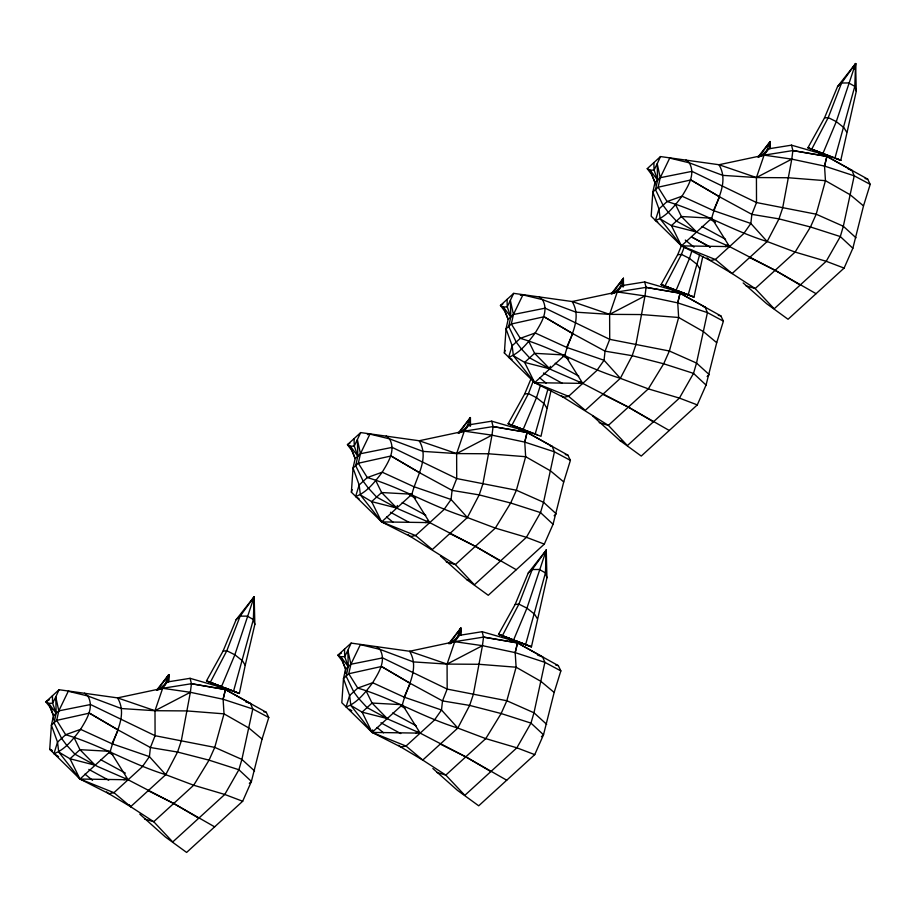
<?xml version="1.0" encoding="UTF-8"?>
<svg xmlns="http://www.w3.org/2000/svg" width="916" height="916" viewBox="0 0 916 916"><rect width="100%" height="100%" fill="white"/><g stroke="black" fill="none" stroke-linecap="round" stroke-linejoin="round"><path stroke-width="1.37" d="M53.403 719.793L53.529 715.694L48.72 703.373L45.8 701.828L59.059 689.725L117.557 697.889L154.999 710.713L186.853 710.919L224.019 713.85L248.843 728.002L262.068 739.063L251.419 781.428L242.671 801.26L186.612 852.43L165.292 836.915L139.816 814.152M345.492 673.168L345.607 669.069L340.798 656.749L337.89 655.203L351.137 643.101L409.635 651.265L447.077 664.089L478.942 664.283L516.109 667.214L540.932 681.378L554.157 692.439L543.509 734.792L534.749 754.624L478.702 805.805L457.382 790.29L432.856 768.49M654.883 185.261L654.963 182.536L650.154 170.204L647.234 168.67L660.493 156.567L718.991 164.731L756.433 177.555L788.287 177.75L825.453 180.681L850.277 194.833L863.502 205.894L852.853 248.259L844.105 268.09L788.046 319.272L766.726 303.757L743.162 282.93M852.739 68.402L855.613 63.57L854.788 86.356L834.945 158.124L840.785 160.289L856.277 91.234L855.613 63.57L837.59 86.482L824.492 117.924L807.912 147.751L840.785 160.289L807.912 147.751L822.889 153.556L836.285 121.61L855.613 63.57L841.575 83.001L837.59 86.482M168.338 681.87L168.75 674.737L156.51 690.321M469.908 426.158L470.389 417.593L458.149 433.176M460.427 635.246L460.828 628.113L448.6 643.696M622.891 286.937L623.372 278.372L611.144 293.956M769.772 148.713L770.184 141.579L757.944 157.151M460.656 432.352L468.9 424.841L491.697 421.177L519.132 429.089L527.124 432.363L552.13 446.367L554.432 451.828L543.543 502.277L540.52 512.594L526.414 537.314L474.396 584.809L455.378 564.577L410.471 536.536L381.64 521.902L351.378 492.201L353.038 468.053L355.168 458.55L350.359 446.229L347.439 444.684L360.698 432.581L419.196 440.756L456.637 453.58L488.503 453.775L525.658 456.706L550.493 470.858L563.718 481.919L553.058 524.284L544.31 544.115L488.262 595.285L466.942 579.771L440.504 556.035M613.651 293.131L621.884 285.62L644.692 281.956L672.115 289.88L680.107 293.154L705.114 307.146L707.427 312.608L696.526 363.057L693.515 373.373L679.409 398.094L627.38 445.588L608.361 425.356L563.455 397.326L534.623 382.682L504.361 352.981L506.033 328.833L508.151 319.329L503.342 307.009L500.434 305.463L513.681 293.36L572.179 301.536L609.621 314.36L641.486 314.554L678.653 317.486L703.477 331.638L716.701 342.699L706.053 385.064L697.294 404.895L641.246 456.065L619.926 440.55L592.538 415.841M168.143 680.428L168.75 674.737L157.403 690.114M460.233 633.803L460.828 628.113L449.493 643.49M769.875 144.419L770.184 141.579L758.837 156.945M545.661 555.772L546.268 550.104L528.246 573.015L515.135 604.468L498.556 634.296L513.544 640.101L526.94 608.155L546.268 550.104L546.921 577.767L531.44 646.822L498.556 634.296L531.44 646.822L516.452 641.028M855.017 69.227L855.613 63.57M262.068 739.063L268.766 717.526L252.793 708.973L223.103 699.252L190.356 692.301L154.999 710.713L121.336 708.537L87.856 696L68.276 691.248L58.807 710.873L53.529 715.694L51.399 725.197L49.727 749.345L80.001 779.047L108.821 793.68L130.656 806.698L165.727 774.684L177.555 752.047L181.242 741.113L190.356 692.301L191.444 683.725L190.059 678.321L167.25 681.985L159.018 689.496M553.058 524.284L540.52 512.594L510.681 503.01L479.194 494.903L452.069 490.381L419.791 472.851L391.052 455.985L358.328 463.233L353.038 468.053L359.164 484.988L360.4 494.915L381.64 521.902L415.578 535.539L432.306 549.554L467.366 517.54L479.194 494.903L482.881 483.969L491.995 435.157L493.083 426.581L491.697 421.177M554.157 692.439L560.855 670.901L544.883 662.348L515.193 652.627L482.446 645.665L447.077 664.089L413.425 661.902L379.934 649.375L360.366 644.612L350.897 664.249L345.607 669.069L343.489 678.573L341.817 702.721L372.079 732.411L400.91 747.055L422.745 760.074L457.805 728.06L469.645 705.412L473.32 694.488L482.446 645.665L483.534 637.101L482.148 631.697L459.34 635.349L450.077 643.811M706.053 385.064L693.515 373.373L663.676 363.789L632.189 355.683L605.052 351.16L572.775 333.63L544.035 316.764L511.311 324.012L506.033 328.833L512.159 345.767L513.384 355.706L534.623 382.682L568.573 396.319L585.29 410.334L620.35 378.319L632.189 355.683L635.864 344.76L644.99 295.937L646.078 287.372L644.692 281.956M863.502 205.894L870.2 184.368L854.227 175.815L824.537 166.094L791.79 159.132L756.433 177.555L722.77 175.368L689.29 162.83L669.711 158.079L660.241 177.704L654.963 182.536L652.833 192.039L651.173 216.187L681.435 245.877L710.255 260.522L732.09 273.541L767.161 241.526L778.989 218.878L782.676 207.955L791.79 159.132L792.878 150.567L791.493 145.163L768.696 148.816L760.452 156.338M242.671 801.26L224.775 794.458L193.688 785.241L165.727 774.684L149.411 756.627L112.015 743.758L80.585 729.354L65.666 734.701L57.525 742.132L53.964 753.662C65.322 749.597 73.44 738.765 80.585 729.354C86.516 719.404 94.474 707.644 87.856 696L84.581 693.172M544.31 544.115L526.414 537.314L495.327 528.097L467.366 517.54L451.061 499.483L413.666 486.614L382.224 472.209L367.305 477.557L359.164 484.988L355.603 496.518C366.961 492.453 375.079 481.621 382.224 472.209C388.155 462.259 396.113 450.5 389.495 438.856L386.231 436.027M534.749 754.624L516.864 747.822L485.766 738.617L457.805 728.06L441.501 709.992L404.105 697.133L372.675 682.729L357.755 688.076L349.614 695.507L346.053 707.026C357.4 702.961 365.53 692.141 372.675 682.729C378.594 672.779 386.552 661.02 379.934 649.375L376.671 646.547M697.294 404.895L679.409 398.094L648.31 388.876L620.35 378.319L604.045 360.263L566.649 347.393L535.207 332.989L520.299 338.336L512.159 345.767L508.598 357.297C519.945 353.233 528.074 342.401 535.207 332.989C541.138 323.05 549.096 311.28 542.478 299.635L539.215 296.807M844.105 268.09L826.209 261.289L795.122 252.083L767.161 241.526L750.845 223.458L713.45 210.588L682.019 196.196L667.1 201.543L658.959 208.974L655.398 220.493C666.756 216.428 674.874 205.608 682.019 196.196C687.95 186.246 695.908 174.487 689.29 162.83L686.015 160.002M245.225 665.291L239.351 693.458L206.478 680.92L223.057 651.093L236.156 619.651L254.179 596.728L254.843 624.403L245.225 665.291L242.477 660.791L234.851 654.78L226.802 650.761L223.057 651.093M551.031 390.422L541.001 436.314L508.117 423.776L524.696 393.949L531.246 378.228M702.744 256.652L693.985 297.093L661.1 284.555L677.68 254.728L681.504 245.557M59.059 689.725L55.773 696.927L58.807 710.873L56.678 720.377L51.399 725.197L57.525 742.132L58.75 752.059L80.001 779.047L113.939 792.683L130.656 806.698L153.739 821.721L172.746 841.953L224.775 794.458L238.881 769.738L241.893 759.421L252.793 708.973L250.48 703.511L225.485 689.508L217.481 686.233L190.059 678.321M268.766 717.526L266.235 712.259L225.393 689.599L191.444 683.725L162.659 688.294L117.557 697.889C128.194 715.957 114.431 733.934 110.321 751.349L80.001 779.047L70.017 758.769L58.75 752.059M214.642 826.839L173.708 803.481L148.197 790.691M563.718 481.919L570.405 460.382L554.432 451.828L524.754 442.107L491.995 435.157L456.637 453.58L422.974 451.393L389.495 438.856L369.927 434.104L360.446 453.729L358.328 463.233L367.305 477.557C401.964 487.839 432.925 506.983 467.366 517.54M351.137 643.101L347.862 650.303L350.897 664.249L348.767 673.752L343.489 678.573L349.614 695.507L350.839 705.435L372.079 732.411L406.028 746.048L422.745 760.074L445.817 775.096L464.836 795.328L516.864 747.822L530.971 723.102L533.982 712.785L544.883 662.348L542.57 656.875L517.563 642.883L509.571 639.608L482.148 631.697M360.4 494.915L371.656 501.625L396.8 508.059L397.372 505.517M372.652 729.88L372.079 732.411L420.181 733.132L465.797 756.856L506.731 780.214M560.855 670.901L558.325 665.634L517.471 642.963L483.534 637.101L454.737 641.669L409.635 651.265C420.284 669.321 406.509 687.298 402.41 704.725L372.079 732.411L362.095 712.144L350.839 705.435M716.701 342.699L723.4 321.161L707.427 312.608L677.737 302.887L644.99 295.937L609.621 314.36L575.969 312.173L542.478 299.635L522.91 294.883L513.441 314.509L511.311 324.012L520.299 338.336C554.959 348.618 585.908 367.763 620.35 378.319M516.28 569.706L475.347 546.337L449.836 533.547M513.384 355.706L524.639 362.404L549.795 368.839L550.356 366.308M599.224 422.642L608.361 425.356L648.31 388.876L663.676 363.789L669.378 351.011L678.653 317.486L677.737 302.887L680.107 293.154L646.078 287.372L617.281 291.941L572.179 301.536C582.828 319.592 569.054 337.569 564.954 354.996L534.623 382.682L524.639 362.404L534.601 353.324L564.954 354.996L582.725 383.392L628.342 407.116L669.275 430.486M660.493 156.567L657.207 163.769L660.241 177.704L658.112 187.208L652.833 192.039L658.959 208.974L660.196 218.901L681.435 245.877L715.373 259.514L732.09 273.541L755.173 288.551L774.18 308.795L826.209 261.289L840.316 236.568L843.327 226.252L854.227 175.815L851.914 170.342L826.919 156.35L818.927 153.075L791.493 145.163M746.025 285.838L755.173 288.551L795.122 252.083L810.477 226.985L816.19 214.207L825.453 180.681L824.537 166.094L826.919 156.35L792.878 150.567L764.093 155.136L718.991 164.731C729.628 182.788 715.865 200.764 711.755 218.191L681.435 245.877L671.451 225.611L660.196 218.901M816.076 293.681L775.142 270.323L749.632 257.533M144.591 819.007L153.739 821.721L193.688 785.241L209.043 760.154L214.756 747.376L224.019 713.85L223.103 699.252L225.393 689.599L217.481 686.233L221.1 688.546M446.229 561.863L455.378 564.577L495.327 528.097L510.681 503.01L516.395 490.232L525.658 456.706L524.754 442.107L527.032 432.455L519.132 429.089L521.536 430.635M436.68 772.371L445.817 775.096L485.766 738.617L501.132 713.53L506.834 700.751L516.109 667.214L515.193 652.627L517.471 642.963L509.571 639.608L513.189 641.921M677.737 302.887L680.015 293.235L672.115 289.88L674.531 291.414M824.537 166.094L826.827 156.43L818.927 153.075L822.534 155.376M223.103 699.252L225.485 689.508L191.444 683.725M524.754 442.107L527.124 432.363L493.083 426.581L464.298 431.15L419.196 440.756C429.844 458.813 416.07 476.789 411.96 494.216L381.64 521.902L371.656 501.625L381.606 492.533L411.96 494.216L429.73 522.612L475.347 546.337L500.399 561.061M515.193 652.627L517.563 642.883L483.534 637.101M548.111 388.521L535.15 434.15M699.652 254.808L688.145 294.929L678.996 291.288L693.985 297.093L661.1 284.555L676.088 290.361L689.485 258.415L692.049 250.411M233.511 691.294L253.354 619.525L254.179 596.728L240.141 616.159L236.156 619.651M525.601 644.658L545.444 572.901L546.268 550.104L532.23 569.534L528.246 573.015M351.378 492.201L352.156 489.602M504.361 352.981L505.14 350.381M540.348 385.636L536.49 397.636L523.105 429.581L511.907 425.287L528.44 393.617L533.57 380.312M167.88 677.371L168.75 674.737L168.853 681.664M459.969 630.735L460.828 628.113L460.943 635.04M622.078 282.323L623.372 278.372L623.51 286.685M545.364 552.817L546.268 550.104L544.115 553.733M164.743 685.168L168.75 674.737L165.853 679.649M466.381 428.024L470.389 417.593L470.526 425.906M456.821 638.532L460.828 628.113L457.943 633.025M619.365 288.803L623.372 278.372L612.037 293.75M766.177 151.999L770.184 141.579L770.287 148.495M684.515 246.415L681.435 254.396L664.89 286.067M224.363 687.653L239.351 693.458L206.478 680.92L221.454 686.725L234.851 654.78L254.179 596.728L252.747 599.144M112.015 743.758L118.164 729.972L89.402 713.129L56.678 720.377L65.666 734.701C100.325 744.983 131.274 764.127 165.727 774.684M404.105 697.133L410.242 683.347L381.491 666.493L348.767 673.752L357.755 688.076C392.414 698.347 423.364 717.503 457.805 728.06M566.649 347.393L572.786 333.619L544.035 316.764M713.45 210.588L719.598 196.814L690.836 179.96L658.112 187.208L667.1 201.543C701.759 211.814 732.708 230.958 767.161 241.526M360.698 432.581L354.263 446.058L357.812 456.145L355.683 465.649L363.24 481.278L368.129 487.85L376.636 497.079L398.987 509.239L429.73 522.612L381.64 521.902M513.681 293.36L507.246 306.849L510.796 316.925L508.678 326.428L516.223 342.057L521.124 348.641L529.62 357.858L551.982 370.03L582.725 383.392L534.623 382.682M210.256 682.431L226.802 650.761L240.141 616.159L247.263 616.113L253.354 619.525L254.843 624.403M502.346 635.796L518.891 604.125L532.23 569.534L539.352 569.489L545.444 572.901L546.921 577.767M811.691 149.262L828.236 117.592L841.575 83.001L848.708 82.944L854.788 86.356L856.277 91.234M468.946 420.055L470.389 417.593L459.042 432.97M621.208 282.059L623.372 278.372M167.25 681.985L162.659 688.294L154.999 710.713L155.079 735.708L150.419 747.525L149.411 756.627L142.243 766.841L113.939 792.683L108.821 793.68L106.657 791.905M468.9 424.841L464.298 431.15L456.637 453.58L456.718 478.564L452.069 490.381L451.061 499.483L443.882 509.697L415.578 535.539L410.471 536.536L408.296 534.761M621.884 285.62L617.281 291.941L609.621 314.36L609.712 339.344L605.052 351.16L604.045 360.263L596.877 370.476L568.573 396.319L563.455 397.326L561.279 395.54M768.696 148.816L764.093 155.136L756.433 177.555L756.513 202.55L751.853 214.367L750.845 223.458L743.678 233.672L715.373 259.514L710.255 260.522L707.003 257.854M459.34 635.349L454.737 641.669L447.077 664.089L447.168 689.084L442.508 700.9L441.501 709.992L434.333 720.205L406.028 746.048L400.91 747.055L398.735 745.28M554.134 515.742L556.218 513.83L543.543 502.277L516.395 490.232L456.718 478.564L392.174 447.386L360.446 453.729L355.168 458.55L351.858 450.592L347.439 444.684L349.843 443.264M707.118 376.522L709.213 374.61L696.526 363.057L669.378 351.011L609.712 339.344L545.169 308.165L513.441 314.509L508.151 319.329L504.853 311.371L500.434 305.463L502.827 304.055M124.049 779.791L126.076 777.936M725.483 246.622L727.51 244.767M425.688 522.647L427.715 520.792M578.672 383.426L580.71 381.571M249.324 783.329L251.419 781.428L238.881 769.738L209.043 760.154L177.555 752.047L150.419 747.525L118.141 729.983L89.402 713.129M416.127 733.155L418.165 731.3M541.413 736.704L543.509 734.792L530.971 723.102L501.132 713.53L469.645 705.412L442.508 700.9L410.231 683.359L381.491 666.493M49.395 699.698L45.8 701.828L52.132 709.763M341.485 653.074L337.89 655.203L342.309 661.112L345.607 669.069M758.654 156.934L764.093 155.136L791.79 159.132M611.854 293.738L617.281 291.941L644.99 295.937M458.859 432.959L464.298 431.15L491.995 435.157M157.22 690.103L162.659 688.294L190.356 692.301M449.309 643.479L454.737 641.669L482.446 645.665M660.241 177.704L691.969 171.361L756.513 202.55L816.19 214.207L843.327 226.252L856.013 237.805M58.807 710.873L90.535 704.53L155.079 735.708L214.756 747.376L241.893 759.421L254.579 770.974M350.897 664.249L382.625 657.906L447.168 689.084L506.834 700.751L533.982 712.785L546.669 724.35M520.391 295.376L522.91 294.883M367.396 434.596L369.927 434.104M824.492 117.924L828.236 117.592L836.285 121.61L843.911 127.633L846.659 132.122M677.68 254.728L681.435 254.396L689.485 258.415L697.11 264.438L699.858 268.926M524.696 393.949L528.44 393.617L536.49 397.636L544.127 403.658L546.863 408.147M515.135 604.468L518.891 604.125L526.94 608.155L534.566 614.167L537.314 618.655M681.435 245.877L729.525 246.599L775.142 270.323L800.195 285.036M80.001 779.047L128.091 779.756L173.708 803.481L198.761 818.206M792.878 150.567L826.827 156.43L867.67 179.101L870.2 184.368M646.078 287.372L680.015 293.235L720.869 315.905L723.4 321.161M493.083 426.581L527.032 432.455L567.874 455.126L570.405 460.382M865.093 178.54L867.67 179.101M718.281 315.344L720.869 315.905M565.298 454.554L567.874 455.126M555.737 665.073L558.325 665.634M263.659 711.698L266.235 712.259M619.926 440.55L622.674 441.352M466.942 579.771L469.69 580.572M848.17 168.991L851.914 170.342M702.618 306.242L705.114 307.146M549.634 445.462L552.13 446.367M537.577 655.077L542.57 656.875M245.488 701.702L250.48 703.511M537.211 434.802L508.117 423.776L523.105 429.581M504.407 636.46L513.544 640.101M212.317 683.084L221.454 686.725M602.82 394.327L628.342 407.116L653.394 421.841M440.275 744.067L465.797 756.856L490.85 771.581M710.518 219.565L715.476 222.267M702.011 226.458L725.587 239.294M562.47 355.694L568.676 359.072M555.211 363.263L578.786 376.087M543.463 373.041L562.081 383.163M409.486 494.915L415.681 498.281M402.227 502.483L425.803 515.307M390.479 512.262L409.086 522.383M401.162 706.099L404.895 708.125M392.666 713.003L416.242 725.827M380.919 722.781L400.773 733.579M109.084 752.734L112.805 754.75M100.577 759.627L125.4 773.127M88.829 769.406L108.695 780.203M690.836 179.96L719.575 196.826L751.853 214.367L778.989 218.878L810.477 226.985L840.316 236.568L852.853 248.259M391.052 455.985L419.791 472.851M655.398 220.493L657.711 221.981M508.598 357.297L512.055 359.519M355.603 496.518L359.072 498.739M349.511 709.259L351.824 710.736M53.964 753.662L58.59 756.627M685.305 240.061L693.985 247.171M539.581 377.747L546.096 383.083M386.598 516.967L393.101 522.303M377.037 727.487L383.552 732.823M84.948 774.112L92.55 780.34M549.795 368.839L534.601 353.324L528.864 341.576M396.8 508.059L381.606 492.533L375.869 480.797M647.234 168.67L651.654 174.567L654.963 182.536M129.179 804.672L130.656 806.698M675.665 204.772L681.401 216.519L696.595 232.034L671.451 225.611L681.401 216.519L711.755 218.191L729.525 246.599L698.782 233.225L676.42 221.065L667.924 211.836L663.035 205.253L655.478 189.623L657.596 180.12L657.207 163.769L654.058 170.044L657.596 180.12L650.154 170.204L654.058 170.044L653.864 162.613M366.32 691.305L372.056 703.053L387.25 718.568L362.095 712.144L372.056 703.053L402.41 704.725L420.181 733.132L389.437 719.758L367.076 707.599L358.58 698.37L353.679 691.786L346.134 676.157L348.252 666.653L347.862 650.303L344.702 656.577L348.252 666.653L340.798 656.749L344.702 656.577L344.519 649.146M74.23 737.93L79.967 749.677L95.161 765.203L70.017 758.769L79.967 749.677L110.321 751.349L128.091 779.756L97.348 766.383L74.986 754.223L66.49 744.994L61.59 738.422L54.044 722.793L56.162 713.289L55.773 696.927L52.613 703.202L56.162 713.289L48.72 703.373L52.613 703.202L52.43 695.782M50.22 707.736L53.529 715.694M513.441 314.509L510.407 300.562L510.796 316.925L503.342 307.009L507.246 306.849L507.063 299.418M360.446 453.729L357.412 439.783L357.812 456.145L350.359 446.229L354.263 446.058L354.068 438.638M52.269 750.628L49.727 749.345L52.269 750.628M710.129 247.045L691.523 236.912L710.118 247.045"/></g></svg>
